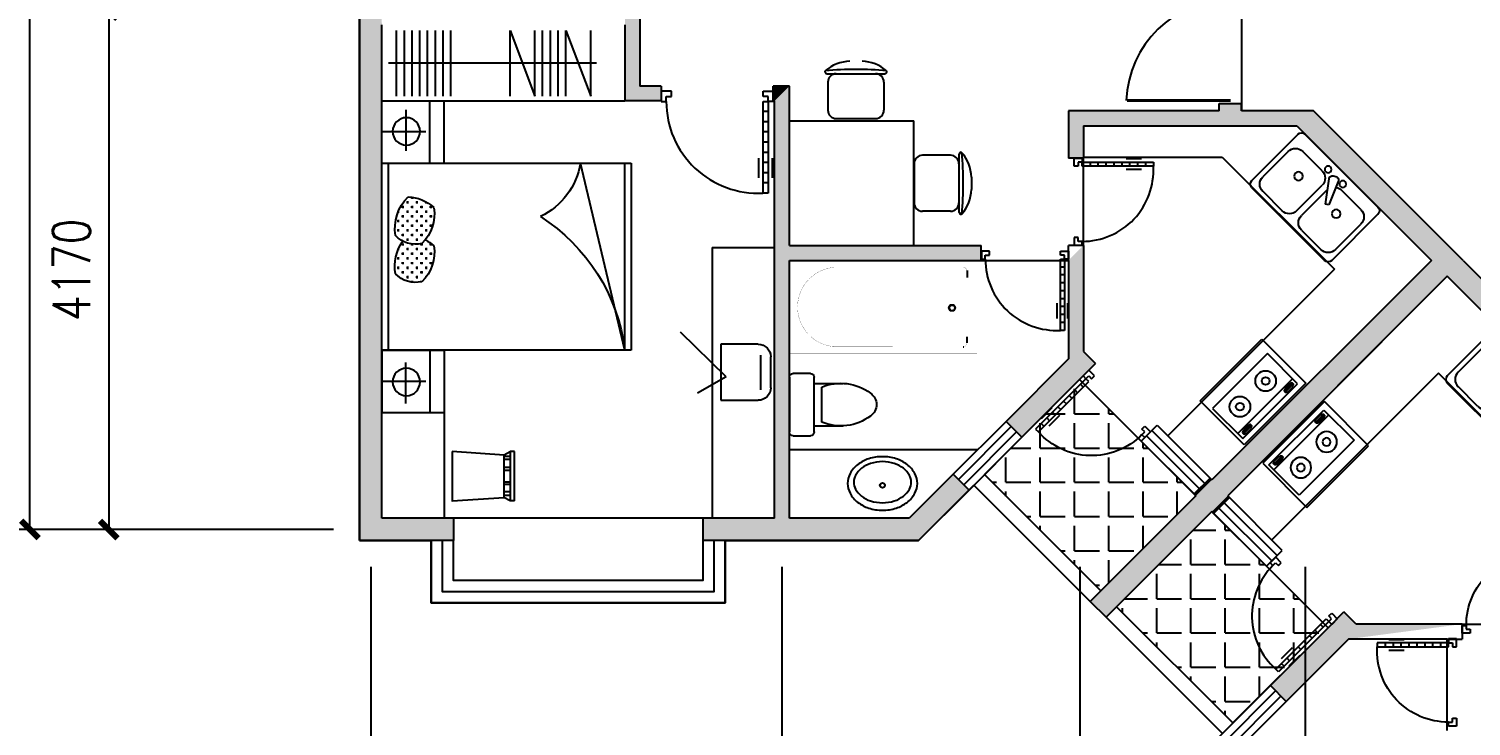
# Model space of a CAD drawing. Header units: millimetres. Extents: x 1254 to 38405, y 477 to 25328.
# Drawn here: x 17888 to 29464, y 12208 to 17807 of the extents above; entities that cross this region are included whole.
import ezdxf
from ezdxf.enums import TextEntityAlignment as Align

# ---------------------------------------------------------------- set-up
doc = ezdxf.new("R2010")
doc.units = ezdxf.units.MM
for name, color, linetype in [('BL', 7, 'Continuous'), ('DIM', 15, 'Continuous'), ('H', 13, 'Continuous'), ('J', 7, 'Continuous'), ('OA_FURNITURE', 7, 'Continuous'), ('PUB_H', 13, 'Continuous'), ('TOILET', 7, 'Continuous'), ('TOTHER', 7, 'Continuous'), ('W', 2, 'Continuous'), ('WALL', 4, 'Continuous'), ('WC', 10, 'Continuous'), ('WINDOW_TEXT', 7, 'Continuous'), ('轮廓线', 240, 'Continuous')]:
    doc.layers.add(name, color=color, linetype=linetype)
doc.styles.add('DIM_FONT', font='SIMPLEX.shx', dxfattribs={"width": 0.8})
doc.styles.add('SIMPLEX', font='SIMPLEX.SHX')
doc.styles.get("Standard").update_dxf_attribs({"font": 'arial.ttf'})
doc.dimstyles.new('DIMN', dxfattribs={"dimtxt": 300, "dimasz": 1, "dimexe": 250, "dimexo": 300, "dimgap": 150, "dimtad": 1, "dimdec": 0, "dimdsep": 46, "dimtxsty": 'DIM_FONT', "dimblk": '_DIMX', "dimblk1": 'ARCHTICK', "dimblk2": 'ARCHTICK', "dimcen": 0.1, "dimclrt": 7, "dimadec": 0, "dimazin": 0, "dimtfac": 1, "dimtdec": 0, "dimtix": 1, "dimtmove": 2, "dimatfit": 3, "dimldrblk": '_DIMX', "dimfxl": 1, "dimtolj": 1, "dimtzin": 0, "dimarcsym": 0})

# ---------------------------------------------------------------- blocks, each defined once
blk = doc.blocks.new('_DIMX')
at = {"const_width": 50}
blk.add_lwpolyline([(-70, -70), (70, 70)], dxfattribs=at)
blk = doc.blocks.new('*D38')
at = {"layer": 'DEFPOINTS', "color": 0, "transparency": 16777216}
for p in [(26322, 13787), (28132, 13787), (26322, 4852)]:
    blk.add_point(p, dxfattribs=at)
at = {"layer": 'DIM', "color": 0, "lineweight": -2, "transparency": 16777216}
for p, q in [((26322, 13487), (26322, 4602)), ((28132, 13487), (28132, 4602)), ((28131, 4852), (26323, 4852))]:
    blk.add_line(p, q, dxfattribs=at)
at = {"layer": 'DIM', "color": 0, "lineweight": -2, "transparency": 16777216, "rotation": 180}
blk.add_blockref('_DIMX', (26322, 4852), dxfattribs=at)
at = {"layer": 'DIM', "color": 0, "lineweight": -2, "transparency": 16777216}
blk.add_blockref('_DIMX', (28132, 4852), dxfattribs=at)
at = {"layer": 'DIM', "color": 7, "transparency": 16777216, "insert": (27227, 5152), "char_height": 300, "attachment_point": 5, "style": 'DIM_FONT'}
blk.add_mtext('\\A1;1810', dxfattribs=at)
blk = doc.blocks.new('_ARCHTICK')
at = {"color": 0, "linetype": 'ByBlock', "const_width": 0.15}
blk.add_lwpolyline([(-0.5, -0.5), (0.5, 0.5)], dxfattribs=at)
blk = doc.blocks.new('*D39')
at = {"layer": 'DEFPOINTS', "color": 0, "transparency": 16777216}
for p in [(23932, 13787), (26322, 13787), (23932, 4852)]:
    blk.add_point(p, dxfattribs=at)
at = {"layer": 'DIM', "color": 0, "lineweight": -2, "transparency": 16777216}
for p, q in [((23932, 13487), (23932, 4602)), ((26322, 13487), (26322, 4602)), ((26321, 4852), (23933, 4852))]:
    blk.add_line(p, q, dxfattribs=at)
at = {"layer": 'DIM', "color": 0, "lineweight": -2, "transparency": 16777216, "rotation": 180}
blk.add_blockref('_DIMX', (23932, 4852), dxfattribs=at)
at = {"layer": 'DIM', "color": 0, "lineweight": -2, "transparency": 16777216}
blk.add_blockref('_DIMX', (26322, 4852), dxfattribs=at)
at = {"layer": 'DIM', "color": 7, "transparency": 16777216, "insert": (25127, 5152), "char_height": 300, "attachment_point": 5, "style": 'DIM_FONT'}
blk.add_mtext('\\A1;2390', dxfattribs=at)
blk = doc.blocks.new('*D40')
at = {"layer": 'DEFPOINTS', "color": 0, "transparency": 16777216}
for p in [(20632, 13787), (23932, 13787), (20632, 4852)]:
    blk.add_point(p, dxfattribs=at)
at = {"layer": 'DIM', "color": 0, "lineweight": -2, "transparency": 16777216}
for p, q in [((20632, 13487), (20632, 4602)), ((23932, 13487), (23932, 4602)), ((23931, 4852), (20633, 4852))]:
    blk.add_line(p, q, dxfattribs=at)
at = {"layer": 'DIM', "color": 0, "lineweight": -2, "transparency": 16777216, "rotation": 180}
blk.add_blockref('_DIMX', (20632, 4852), dxfattribs=at)
at = {"layer": 'DIM', "color": 0, "lineweight": -2, "transparency": 16777216}
blk.add_blockref('_DIMX', (23932, 4852), dxfattribs=at)
at = {"layer": 'DIM', "color": 7, "transparency": 16777216, "insert": (22282, 5152), "char_height": 300, "attachment_point": 5, "style": 'DIM_FONT'}
blk.add_mtext('\\A1;3300', dxfattribs=at)
blk = doc.blocks.new('M_E28MVF')
at = {"color": 0, "linetype": 'ByBlock'}
for p, q in [((0, 413), (0, -413)), ((564, 454), (41, 454)), ((193, 413), (482, 413)), ((606, -413), (606, 413)), ((110, 110), (110, 330)), ((564, 330), (564, 110)), ((65, -3), (76, 16)), ((280, -98), (118, 24)), ((482, 28), (193, 28)), ((79, -42), (266, -122)), ((110, -330), (110, -110)), ((194, -28), (482, -28)), ((266, -122), (280, -98)), ((564, -110), (564, -330)), ((41, -454), (564, -454)), ((482, -413), (193, -413))]:
    blk.add_line(p, q, dxfattribs=at)
for centre, radius in [((275, 213), 34.4), ((69, 83), 27.5), ((69, -83), 27.5), ((275, -213), 34.4)]:
    blk.add_circle(centre, radius, dxfattribs=at)
for centre, radius, start, end in [((41, 413), 41.3, 90, 180), ((193, 330), 82.6, 90, 180), ((482, 330), 82.6, 0, 90), ((564, 413), 41.3, 0, 90), ((100, 3), 27.5, 50.5377, 150), ((193, 110), 82.6, 180, 270), ((482, 110), 82.6, 270, 0), ((89, -16), 27.5, 150, 249.4623), ((193, -110), 82.6, 146.607, 180), ((482, -110), 82.6, 0, 90), ((193, -330), 82.6, 180, 270), ((482, -330), 82.6, 270, 0), ((41, -413), 41.3, 180, 270), ((564, -413), 41.3, 270, 0)]:
    blk.add_arc(centre, radius, start, end, dxfattribs=at)
at = {"style": 'DIM_FONT', "width": 0.8, "flags": 9}
for tag in ['XSIZE', 'YSIZE']:
    blk.add_attdef(tag, (0, 0), '', height=0.5, dxfattribs=at)
blk = doc.blocks.new('*X9')
at = {"color": 0}
for p, q in [((284933, 2325), (284944, 2325)), ((284934, 2316), (284934, 2326)), ((285000, 2325), (285019, 2325)), ((285009, 2316), (285009, 2334)), ((285075, 2325), (285094, 2325)), ((285084, 2316), (285084, 2334)), ((285234, 2316), (285234, 2323)), ((285240, 2325), (285244, 2325)), ((285300, 2325), (285319, 2325)), ((285309, 2316), (285309, 2334)), ((285375, 2325), (285394, 2325)), ((285384, 2316), (285384, 2334)), ((285450, 2325), (285452, 2325)), ((285459, 2316), (285459, 2316)), ((284817, 2212), (284831, 2212)), ((284822, 2203), (284822, 2222)), ((284850, 2250), (284869, 2250)), ((284859, 2241), (284859, 2259)), ((284888, 2288), (284906, 2288)), ((284888, 2212), (284906, 2212)), ((284897, 2278), (284897, 2297)), ((284897, 2203), (284897, 2222)), ((284925, 2250), (284944, 2250)), ((284934, 2241), (284934, 2259)), ((284962, 2288), (284981, 2288)), ((284962, 2212), (284981, 2212)), ((284972, 2278), (284972, 2297)), ((284972, 2203), (284972, 2222)), ((285000, 2250), (285019, 2250)), ((285009, 2241), (285009, 2259)), ((285038, 2288), (285056, 2288)), ((285038, 2212), (285056, 2212)), ((285047, 2278), (285047, 2297)), ((285047, 2203), (285047, 2222)), ((285075, 2250), (285094, 2250)), ((285084, 2241), (285084, 2259)), ((285112, 2288), (285131, 2288)), ((285112, 2212), (285131, 2212)), ((285122, 2278), (285122, 2297)), ((285122, 2203), (285122, 2222)), ((285150, 2250), (285169, 2250)), ((285159, 2241), (285159, 2259)), ((285188, 2288), (285206, 2288)), ((285188, 2212), (285206, 2212)), ((285197, 2278), (285197, 2297)), ((285197, 2203), (285197, 2222)), ((285225, 2250), (285244, 2250)), ((285234, 2241), (285234, 2259)), ((285262, 2288), (285281, 2288)), ((285262, 2212), (285281, 2212)), ((285272, 2278), (285272, 2297)), ((285272, 2203), (285272, 2222)), ((285300, 2250), (285319, 2250)), ((285309, 2241), (285309, 2259)), ((285338, 2288), (285356, 2288)), ((285338, 2212), (285356, 2212)), ((285347, 2278), (285347, 2297)), ((285347, 2203), (285347, 2222)), ((285375, 2250), (285394, 2250)), ((285384, 2241), (285384, 2259)), ((285412, 2288), (285431, 2288)), ((285412, 2212), (285431, 2212)), ((285422, 2278), (285422, 2297)), ((285422, 2203), (285422, 2222)), ((285450, 2250), (285469, 2250)), ((285459, 2241), (285459, 2259)), ((285488, 2212), (285500, 2212)), ((285497, 2203), (285497, 2222)), ((284850, 2175), (284869, 2175)), ((284856, 2100), (284869, 2100)), ((284859, 2166), (284859, 2184)), ((284859, 2094), (284859, 2109)), ((284888, 2138), (284906, 2138)), ((284897, 2128), (284897, 2147)), ((284925, 2175), (284944, 2175)), ((284925, 2100), (284944, 2100)), ((284934, 2166), (284934, 2184)), ((284934, 2091), (284934, 2109)), ((284962, 2138), (284981, 2138)), ((284972, 2128), (284972, 2147)), ((285000, 2175), (285019, 2175)), ((285000, 2100), (285019, 2100)), ((285009, 2166), (285009, 2184)), ((285009, 2091), (285009, 2109)), ((285038, 2138), (285056, 2138)), ((285047, 2128), (285047, 2147)), ((285075, 2175), (285094, 2175)), ((285075, 2100), (285094, 2100)), ((285084, 2166), (285084, 2184)), ((285084, 2091), (285084, 2109)), ((285112, 2138), (285131, 2138)), ((285122, 2128), (285122, 2147)), ((285150, 2175), (285169, 2175)), ((285150, 2100), (285151, 2100)), ((285159, 2166), (285159, 2184)), ((285159, 2106), (285159, 2109)), ((285163, 2100), (285169, 2100)), ((285188, 2138), (285206, 2138)), ((285197, 2128), (285197, 2147)), ((285225, 2175), (285244, 2175)), ((285225, 2100), (285244, 2100)), ((285234, 2166), (285234, 2184)), ((285234, 2091), (285234, 2109)), ((285262, 2138), (285281, 2138)), ((285272, 2128), (285272, 2147)), ((285300, 2175), (285319, 2175)), ((285300, 2100), (285319, 2100)), ((285309, 2166), (285309, 2184)), ((285309, 2091), (285309, 2109)), ((285338, 2138), (285356, 2138)), ((285347, 2128), (285347, 2147)), ((285375, 2175), (285394, 2175)), ((285375, 2100), (285394, 2100)), ((285384, 2166), (285384, 2184)), ((285384, 2091), (285384, 2109)), ((285412, 2138), (285431, 2138)), ((285422, 2128), (285422, 2147)), ((285450, 2175), (285469, 2175)), ((285450, 2100), (285458, 2100)), ((285459, 2166), (285459, 2184)), ((285459, 2101), (285459, 2109)), ((285488, 2138), (285497, 2138)), ((285497, 2138), (285497, 2147)), ((284888, 2062), (284906, 2062)), ((284897, 2053), (284897, 2072)), ((284962, 2062), (284981, 2062)), ((284972, 2053), (284972, 2072)), ((285038, 2062), (285056, 2062)), ((285047, 2053), (285047, 2072)), ((285188, 2062), (285206, 2062)), ((285197, 2053), (285197, 2072)), ((285262, 2062), (285281, 2062)), ((285272, 2053), (285272, 2072)), ((285338, 2062), (285356, 2062)), ((285347, 2053), (285347, 2072))]:
    blk.add_line(p, q, dxfattribs=at)
blk = doc.blocks.new('_C2ZTH')
for p, q in [((-500, 750), (-500, 1250)), ((0, 1250), (-500, 1250)), ((-385, 750), (-385, 1250)), ((-191, 1178), (-191, 849)), ((0, 750), (0, 1250)), ((-353, 1001), (2, 1001)), ((0, 750), (-500, 750)), ((0, -750), (-500, -750)), ((-500, -750), (-500, -1250)), ((-385, -750), (-385, -1250)), ((0, -750), (0, -1250)), ((-191, -1178), (-191, -849)), ((-353, -1001), (2, -1001)), ((0, -1250), (-500, -1250))]:
    blk.add_line(p, q)
for centre in [(-196, 1006), (-196, -1006)]:
    blk.add_circle(centre, 110)
at = {"layer": 'J'}
for p, q in [((-2000, 750), (-2000, -750)), ((0, 750), (-2000, 750)), ((-1950, -750), (-1594, 750)), ((-1950, -750), (-1950, 750)), ((-50, 750), (-50, -750)), ((0, -750), (0, 750)), ((-2000, -750), (0, -750))]:
    blk.add_line(p, q, dxfattribs=at)
for centre, radius, start, end in [((-1023, 844), 578, 189.3238, 244.457), ((-194, 156), 326, 92.7966, 133.2149), ((-458, 228), 354, 350.3657, 45.5224), ((-93, 341), 328, 170.9132, 225.9541), ((-468, -936), 1493, 122.587, 172.8499), ((-194, -151), 326, 118.3278, 133.2149), ((-270, 322), 222, 256.7256, 316.496), ((-458, -78), 354, 350.3657, 34.9896), ((-93, 35), 328, 170.9132, 225.9541), ((-270, 15), 222, 256.7256, 316.496)]:
    blk.add_arc(centre, radius, start, end, dxfattribs=at)
at = {"layer": 'J', "rotation": 270}
blk.add_blockref('*X9', (-2455, 285295), dxfattribs=at)
at = {"style": 'DIM_FONT', "width": 0.8, "flags": 9}
for tag in ['XSIZE', 'YSIZE']:
    blk.add_attdef(tag, (0, 0), '', height=0.5, dxfattribs=at)
blk = doc.blocks.new('M_A24LXR')
for p, q in [((-0.455, 0.071), (-0.455, 0.888)), ((-0.455, 0.888), (-0.41, 0.888)), ((-0.455, 0.797), (-0.41, 0.797)), ((-0.41, 0.888), (-0.41, 0.071)), ((-0.494, 0.753), (-0.494, 0.578)), ((-0.455, 0.707), (-0.41, 0.707)), ((-0.371, 0.753), (-0.371, 0.578)), ((-0.455, 0.616), (-0.41, 0.616)), ((-0.455, 0.525), (-0.41, 0.525)), ((-0.455, 0.434), (-0.41, 0.434)), ((-0.455, 0.343), (-0.41, 0.343)), ((-0.455, 0.253), (-0.41, 0.253)), ((-0.455, 0.162), (-0.41, 0.162)), ((-0.501, 0.071), (-0.455, 0.071)), ((-0.501, -0.02), (-0.501, 0.071)), ((-0.41, 0.071), (-0.455, 0.071)), ((-0.455, 0.071), (-0.455, 0.026)), ((-0.455, 0.026), (-0.41, 0.026)), ((-0.41, 0.026), (-0.41, -0.02)), ((0.453, 0.026), (0.407, 0.026)), ((0.407, 0.026), (0.407, -0.02)), ((0.498, 0.071), (0.453, 0.071)), ((0.453, 0.071), (0.453, 0.026)), ((0.498, -0.02), (0.498, 0.071)), ((-0.501, -0.02), (-0.501, -0.02)), ((-0.41, -0.02), (-0.501, -0.02)), ((0.407, -0.02), (0.498, -0.02)), ((0.498, -0.02), (0.498, -0.02))]:
    blk.add_line(p, q)
blk.add_arc((-0.364, 0.072), 0.817, 359.9115, 93.1848)
blk = doc.blocks.new('*D41')
at = {"layer": 'DEFPOINTS', "color": 0, "transparency": 16777216}
for p in [(20722, 17957), (18529, 13787), (20632, 13787)]:
    blk.add_point(p, dxfattribs=at)
at = {"layer": 'DIM', "color": 0, "lineweight": -2, "transparency": 16777216}
for p, q in [((20422, 17957), (18279, 17957)), ((18529, 17956), (18529, 13788)), ((20332, 13787), (18279, 13787))]:
    blk.add_line(p, q, dxfattribs=at)
for p, rotation in [((18529, 17957), 90), ((18529, 13787), 270)]:
    blk.add_blockref('_DIMX', p, dxfattribs=dict(at, rotation=rotation))
at = {"layer": 'DIM', "color": 7, "transparency": 16777216, "insert": (18229, 15872), "char_height": 300, "attachment_point": 5, "rotation": 90, "style": 'DIM_FONT'}
blk.add_mtext('\\A1;4170', dxfattribs=at)
blk = doc.blocks.new('M_C15')
at = {"linetype": 'Continuous'}
for p, q in [((-195, 500), (-195, 466)), ((-195, 500), (200, 500)), ((-195, 467), (-168, 416)), ((200, 466), (-195, 466)), ((-153, 467), (-153, 417)), ((-125, 467), (-125, 417)), ((-66, 467), (-66, 417)), ((-45, 467), (-45, 417)), ((47, 467), (47, 417)), ((71, 467), (71, 417)), ((135, 467), (135, 417)), ((159, 467), (159, 417)), ((173, 417), (199, 467)), ((200, 500), (200, 466)), ((-197, 1), (-168, 418)), ((-170, 418), (173, 418)), ((202, 1), (173, 418)), ((200, 0), (-200, 0))]:
    blk.add_line(p, q, dxfattribs=at)
at = {"width": 0.8, "flags": 9}
for tag in ['XSIZE', 'YSIZE']:
    blk.add_attdef(tag, (0, 0), '', height=0.5, dxfattribs=at)
blk = doc.blocks.new('_WBLK')
for p, q in [((-0.5, 0.5), (0.5, 0.5)), ((0.5, 0.167), (-0.5, 0.167)), ((0.5, -0.167), (-0.5, -0.167)), ((-0.5, -0.5), (0.5, -0.5))]:
    blk.add_line(p, q)
at = {"layer": 'WINDOW_TEXT', "style": 'SIMPLEX', "flags": 9}
blk.add_attdef('A', text='', height=1, dxfattribs=at).set_placement((0, 1.5), align=Align.MIDDLE)
blk = doc.blocks.new('*X19')
at = {"color": 0}
for p, q in [((229941, 4125), (229942, 4125)), ((229900, 3850), (229900, 4050)), ((229666, 3850), (229825, 3850)), ((229900, 3850), (230100, 3850)), ((230175, 3850), (230175, 3892)), ((230175, 3850), (230217, 3850)), ((229625, 3575), (229625, 3775)), ((229900, 3575), (229900, 3775)), ((230175, 3575), (230175, 3775)), ((230450, 3575), (230450, 3617)), ((229350, 3300), (229350, 3500)), ((229391, 3575), (229550, 3575)), ((229625, 3575), (229825, 3575)), ((229625, 3300), (229625, 3500)), ((229900, 3575), (230100, 3575)), ((229900, 3300), (229900, 3500)), ((230175, 3575), (230375, 3575)), ((230175, 3300), (230175, 3500)), ((230450, 3575), (230492, 3575)), ((230450, 3300), (230450, 3500)), ((229240, 3300), (229275, 3300)), ((229350, 3300), (229550, 3300)), ((229625, 3300), (229825, 3300)), ((229900, 3300), (230100, 3300)), ((230175, 3300), (230375, 3300)), ((230450, 3300), (230650, 3300)), ((230725, 3300), (230725, 3342)), ((230725, 3300), (230767, 3300)), ((229350, 3190), (229350, 3225)), ((229625, 3025), (229625, 3225)), ((229900, 3025), (229900, 3225)), ((230175, 3025), (230175, 3225)), ((230450, 3025), (230450, 3225)), ((230725, 3043), (230725, 3225)), ((229515, 3025), (229550, 3025)), ((229625, 3025), (229825, 3025)), ((229900, 3025), (230100, 3025)), ((230175, 3025), (230375, 3025)), ((230450, 3025), (230650, 3025)), ((229625, 2915), (229625, 2950)), ((229900, 2750), (229900, 2950)), ((230175, 2750), (230175, 2950)), ((230450, 2768), (230450, 2950)), ((229790, 2750), (229825, 2750)), ((229900, 2750), (230100, 2750)), ((229900, 2640), (229900, 2675)), ((230175, 2750), (230375, 2750)), ((230175, 2493), (230175, 2675)), ((230065, 2475), (230100, 2475))]:
    blk.add_line(p, q, dxfattribs=at)
blk = doc.blocks.new('_LV3')
for points in [[(280, -265, 0.12431), (260, -186, 0.105707), (198, -113, 0.086941), (110, -67, 0.077137), (0, -50, 0.077137), (-110, -67, 0.086941), (-198, -113, 0.105707), (-260, -186, 0.12431), (-280, -265, 0.12431), (-260, -344, 0.105707), (-198, -417, 0.086941), (-110, -463, 0.077137), (0, -480, 0.077137), (110, -463, 0.086941), (198, -417, 0.105707), (260, -344, 0.12431)], [(230, -275, 0.12431), (216, -220, 0.105707), (168, -163, 0.086941), (95, -125, 0.077137), (0, -110, 0.077137), (-95, -125, 0.086941), (-168, -163, 0.105707), (-216, -220, 0.12431), (-230, -275, 0.12431), (-216, -330, 0.105707), (-168, -387, 0.086941), (-95, -425, 0.077137), (0, -440, 0.077137), (95, -425, 0.086941), (168, -387, 0.105707), (216, -330, 0.12431)]]:
    blk.add_lwpolyline(points, format="xyb", close=True)
blk.add_circle((0, -250), 20)
blk = doc.blocks.new('M_C4')
for p, q in [((100, 250), (350, 250)), ((0, -150), (0, 150)), ((363, 169), (84, 169)), ((450, 150), (450, -150)), ((187, -107), (57, -336)), ((187, -107), (547, -475)), ((450, -150), (0, -150))]:
    blk.add_line(p, q)
for centre, start, end in [((100, 150), 90, 180), ((350, 150), 0, 90)]:
    blk.add_arc(centre, 100, start, end)
at = {"flags": 9}
for tag in ['XSIZE', 'YSIZE']:
    blk.add_attdef(tag, (0, 0), '', height=0.5, dxfattribs=at)
at = {"width": 0.8, "flags": 9}
for tag in ['YSIZE', 'XSIZE', 'XSIZE', 'YSIZE']:
    blk.add_attdef(tag, (225, -150), '', height=0.5, dxfattribs=at)
blk = doc.blocks.new('M_E24TTP')
at = {"layer": 'TOILET', "color": 7}
for p, q in [((-170, 200), (-170, 430)), ((170, 200), (170, 430)), ((-140, 260), (140, 260)), ((-250, 30), (-250, 170)), ((-220, 200), (220, 200)), ((250, 170), (250, 30)), ((220, 0), (-220, 0))]:
    blk.add_line(p, q, dxfattribs=at)
for centre, radius, start, end in [((0, 590), 110, 33.4509, 146.5491), ((227, 413), 398, 143.3619, 202.5495), ((-227, 413), 398, 337.4505, 36.6381), ((-220, 170), 30, 90, 180), ((220, 170), 30, 0, 90), ((-220, 30), 30, 180, 270), ((220, 30), 30, 270, 0)]:
    blk.add_arc(centre, radius, start, end, dxfattribs=at)
at = {"style": 'DIM_FONT', "width": 0.8, "flags": 9}
for tag in ['XSIZE', 'YSIZE']:
    blk.add_attdef(tag, (0, 0), '', height=0.5, dxfattribs=at)
blk = doc.blocks.new('M_E4')
for p, q in [((670, -80), (670, -137)), ((670, -86), (670, -97)), ((670, -663), (670, -614))]:
    blk.add_line(p, q)
at = {"const_width": 1.5}
for points in [[(-750, -750), (-750, 0)], [(-750, 0), (750, 0)], [(750, 0), (750, -750)], [(608, -56), (640, -56)], [(670, -90), (670, -656)], [(670, -663), (670, -655)], [(750, -750), (-750, -750)]]:
    blk.add_lwpolyline(points, dxfattribs=at)
for points in [[(-399, -56, 0.930688), (-388, -693, 0.930688)], [(670, -86, 0.414214), (640, -56, 0.414214)], [(670, -90, 0.041784), (670, -85, 0.412615)], [(640, -693, 0.414214), (670, -663, 0.414214)]]:
    blk.add_lwpolyline(points, format="xyb", dxfattribs=at)
at = {"const_width": 1.5, "flags": 128}
for points in [[(-399, -56), (608, -56)], [(-399, -694), (645, -692)]]:
    blk.add_lwpolyline(points, dxfattribs=at)
for radius in [25, 23]:
    blk.add_circle((550, -381), radius)
blk.add_arc((640, -663), 30, 270, 280.176)
at = {"width": 0.8, "flags": 9}
for tag in ['XSIZE', 'YSIZE']:
    blk.add_attdef(tag, (0, 0), '', height=0.5, dxfattribs=at)
blk = doc.blocks.new('M_E19')
for p, q in [((-323, -113), (-323, -456)), ((299, -113), (-323, -113)), ((299, -456), (299, -113)), ((-323, -400), (299, -400)), ((-323, -456), (299, -456)), ((-291, -422), (-291, -434)), ((-216, -432), (-280, -432)), ((-280, -432), (-280, -448)), ((-280, -448), (-216, -448)), ((-216, -448), (-216, -432)), ((-199, -423), (-199, -434)), ((182, -422), (182, -434)), ((193, -432), (193, -448)), ((257, -432), (193, -432)), ((193, -448), (257, -448)), ((257, -448), (257, -432)), ((274, -423), (274, -434))]:
    blk.add_line(p, q)
for points in [[(-199, -423, 0.259034), (-201, -420, 0.076276), (-213, -415, 0.036515), (-226, -412, 0.026615), (-245, -411, 0.026615), (-264, -412, 0.036515), (-277, -415, 0.076276), (-289, -420, 0.259034), (-291, -423, 0.078462), (-291, -424, 0.056762)], [(-199, -434, 0.259034), (-201, -430, 0.076276), (-213, -425, 0.036515), (-226, -423, 0.026615), (-245, -422, 0.026615), (-264, -423, 0.036515), (-277, -425, 0.076276), (-289, -430, 0.259034), (-291, -434, 0.259034), (-289, -437, 0.056762), (-280, -441, 0.036515)], [(-216, -443, 0.008736), (-213, -442, 0.076276), (-201, -437, 0.259034), (-199, -434, 0.259034)], [(274, -423, 0.259034), (272, -420, 0.076276), (260, -415, 0.036515), (247, -412, 0.026615), (228, -411, 0.026615), (209, -412, 0.036515), (196, -415, 0.076276), (184, -420, 0.259034), (182, -423, 0.078462), (182, -424, 0.056762)], [(274, -434, 0.259034), (272, -430, 0.076276), (260, -425, 0.036515), (247, -423, 0.026615), (228, -422, 0.026615), (209, -423, 0.036515), (196, -425, 0.076276), (184, -430, 0.259034), (182, -434, 0.259034), (184, -437, 0.056762), (193, -441, 0.036515)], [(257, -443, 0.008736), (260, -442, 0.076276), (272, -437, 0.259034), (274, -434, 0.259034)]]:
    blk.add_lwpolyline(points, format="xyb")
at = {"layer": 'TOTHER', "linetype": 'Continuous'}
for p, q in [((-350, 0), (350, 0)), ((-350, -500), (-350, 0)), ((350, 0), (350, -500)), ((350, -500), (-350, -500))]:
    blk.add_line(p, q, dxfattribs=at)
for centre, radius in [((-158, -259), 82.5), ((-158, -259), 31.6), ((134, -259), 82.5), ((134, -259), 31.6)]:
    blk.add_circle(centre, radius, dxfattribs=at)
at = {"width": 0.8, "flags": 9}
for tag in ['XSIZE', 'YSIZE']:
    blk.add_attdef(tag, (0, 0), '', height=0.5, dxfattribs=at)
blk = doc.blocks.new('M_A17ORW')
at = {"const_width": 0.02}
for points in [[(-0.481, -0.0014), (-0.481, -0.3084)], [(0.481, 0.0014), (0.481, -0.6906)]]:
    blk.add_lwpolyline(points, dxfattribs=at)
for centre, radius, start, end in [((-0.5008, -0.0026), 0.3067, 274.24917, 0.21013), ((0.5046, 0.0019), 0.6987, 180.27623, 268.06031)]:
    blk.add_arc(centre, radius, start, end)

msp = doc.modelspace()

# ---------------------------------------------------------------- linework, layer by layer
at = {"layer": 'BL'}
for p, q in [((26816.6, 14496.7), (26321.6, 14991.6)), ((25473.1, 14143.1), (26406.5, 13209.7)), ((25557.9, 14228), (26491.3, 13294.6)), ((27820.7, 13492.6), (28315.7, 12997.6)), ((27467.1, 12149.1), (26533.7, 13082.4)), ((27552, 12233.9), (26618.6, 13167.3))]:
    msp.add_line(p, q, dxfattribs=at)
at = {"layer": 'H'}
for p, q in [((27621.6, 18407.5), (27621.6, 17147.5)), ((26351.6, 16067.5), (26351.6, 16767.5)), ((25497.5, 15947.5), (26231.6, 15947.5)), ((29391.5, 13027.6), (30091.5, 13027.6)), ((29271.5, 12173.4), (29271.5, 12907.6))]:
    msp.add_line(p, q, dxfattribs=at)
for points in [[(27255, 14058.2), (26321.6, 14991.6), (25557.9, 14228), (26491.3, 13294.6)], [(27382.3, 13931), (28315.7, 12997.6), (27552, 12233.9), (26618.6, 13167.3)]]:
    msp.add_lwpolyline(points, close=True, dxfattribs=at)
at = {"layer": 'J'}
for p, q in [((20839.3, 17266.4), (20839.3, 17792.6)), ((20901.6, 17266.4), (20901.6, 17792.6)), ((20964, 17266.4), (20964, 17792.6)), ((21026.3, 17266.4), (21026.3, 17792.6)), ((21088.6, 17266.4), (21088.6, 17792.6)), ((21151, 17266.4), (21151, 17792.6)), ((21213.3, 17266.4), (21213.3, 17792.6)), ((21275.6, 17266.4), (21275.6, 17792.6)), ((21751.4, 17792.6), (21948.7, 17266.4)), ((21751.4, 17266.4), (21751.4, 17792.6)), ((21948.7, 17266.4), (21948.7, 17792.6)), ((22011.1, 17266.4), (22011.1, 17792.6)), ((22073.4, 17266.4), (22073.4, 17792.6)), ((22135.8, 17266.4), (22135.8, 17792.6)), ((22198.1, 17792.6), (22398.9, 17266.4)), ((22198.1, 17266.4), (22198.1, 17792.6)), ((22398.9, 17266.4), (22398.9, 17792.6)), ((20773.5, 17532.9), (22444, 17532.9)), ((20721.6, 17227.5), (22671.6, 17227.5)), ((23991.6, 17067.5), (24991.6, 17067.5)), ((24991.6, 16067.5), (24991.6, 17067.5)), ((23371.6, 16050.9), (23371.6, 13877.5)), ((23371.6, 16050.9), (23871.6, 16050.9)), ((21221.6, 14727.5), (21221.6, 13877.5))]:
    msp.add_line(p, q, dxfattribs=at)
at = {"layer": 'OA_FURNITURE', "color": 1}
for p, q in [((24295.8, 17445.9), (24755.8, 17445.9)), ((24300.8, 17378.4), (24300.8, 17153.4)), ((24750.8, 17378.4), (24750.8, 17153.4)), ((24368.3, 17085.9), (24683.3, 17085.9)), ((25285.5, 16791.6), (25060.5, 16791.6)), ((25353, 16796.6), (25353, 16336.6)), ((24993, 16724.1), (24993, 16409.1)), ((25453, 16616.2), (25453, 16517)), ((25285.5, 16341.6), (25060.5, 16341.6))]:
    msp.add_line(p, q, dxfattribs=at)
for centre, radius, start, end in [((24486, 17230.4), 315.6, 91.76514, 130.72654), ((24525.8, 14768), 2712.7, 84.8023, 95.1977), ((24565.7, 17230.4), 315.6, 49.27346, 88.23486), ((24286.6, 17462), 10, 130.72654, 202.66999), ((24295.8, 17465.9), 20, 202.66999, 270), ((24368.3, 17378.4), 67.5, 90, 180), ((24683.3, 17378.4), 67.5, 0, 90), ((24755.8, 17465.9), 20, 270, 337.33001), ((24765.1, 17462), 10, 337.33001, 49.27346), ((24368.3, 17153.4), 67.5, 180, 270), ((24683.3, 17153.4), 67.5, 270, 0), ((25060.5, 16724.1), 67.5, 90, 180), ((25285.5, 16724.1), 67.5, 0, 90), ((25373, 16796.6), 20, 112.66999, 180), ((25369.1, 16805.8), 10, 40.72654, 112.66999), ((22675.1, 16566.6), 2712.7, 354.8023, 5.1977), ((25137.5, 16606.4), 315.6, 1.76514, 40.72654), ((25137.5, 16526.7), 315.6, 319.27346, 358.23486), ((25060.5, 16409.1), 67.5, 180, 270), ((25285.5, 16409.1), 67.5, 270, 0), ((25373, 16336.6), 20, 180, 247.33001), ((25369.1, 16327.4), 10, 247.33001, 319.27346)]:
    msp.add_arc(centre, radius, start, end, dxfattribs=at)
at = {"layer": 'PUB_H'}
for points in [[(20541.6, 13697.5), (20541.6, 21977.5), (20721.6, 13877.5), (20721.6, 17837.5)], [(22671.6, 18557.5), (22791.6, 18437.5), (22671.6, 17957.5), (22791.6, 17347.5)], [(22671.6, 17227.5), (22671.6, 17837.5), (22791.6, 17347.5), (22671.6, 17957.5)], [(22961.6, 17227.5), (22671.6, 17227.5), (22961.6, 17347.5), (22791.6, 17347.5)], [(23861.6, 17227.5), (23861.6, 17347.5), (23871.6, 17227.5), (23991.6, 17347.5)], [(23991.6, 17347.5), (23991.6, 16067.5), (23871.6, 17227.5), (23871.6, 13877.5)], [(26231.6, 17147.5), (26351.6, 17027.5), (26231.6, 16767.5), (26351.6, 16767.5)], [(27621.6, 17147.5), (26351.6, 17027.5), (27441.6, 17147.5), (26231.6, 17147.5)], [(28198.9, 17147.5), (28064.3, 17027.5), (27621.6, 17147.5), (26351.6, 17027.5)], [(27441.6, 17207.5), (27621.6, 17207.5), (27441.6, 17147.5), (27621.6, 17147.5)], [(29271.6, 15820.3), (29144.3, 15947.5), (28198.9, 17147.5), (28064.3, 17027.5)], [(30351.5, 14740.3), (29271.6, 15820.3), (30471.5, 14874.9), (28198.9, 17147.5)], [(23991.6, 16067.5), (23991.6, 15947.5), (23871.6, 13877.5), (23991.6, 13877.5)], [(25531.6, 15947.5), (23991.6, 15947.5), (25531.6, 16067.5), (23991.6, 16067.5)], [(26351.6, 16067.5), (26351.6, 15216.2), (26231.6, 15947.5), (26231.6, 15156.2)], [(27509.6, 14058.2), (27382.3, 14185.5), (29271.6, 15820.3), (29144.3, 15947.5)], [(26448.9, 15118.9), (26231.6, 15156.2), (26351.6, 15216.2)], [(25730.7, 14655.3), (26231.6, 15156.2), (25858, 14528), (26448.9, 15118.9)], [(25306.5, 14231), (25433.7, 14103.8), (24952.9, 13877.5), (25027.5, 13697.5)], [(27240.9, 14072.4), (27368.1, 14199.7), (27255, 14058.2), (27382.3, 14185.5)], [(27382.3, 13931), (27255, 14058.2), (27509.6, 14058.2), (27382.3, 14185.5)], [(26406.5, 13209.7), (27255, 14058.2), (26533.7, 13082.4), (27382.3, 13931)], [(27396.4, 13916.8), (27382.3, 13931), (27523.7, 14044.1), (27509.6, 14058.2)], [(21296.6, 13877.5), (21296.6, 13697.5), (20721.6, 13877.5), (20541.6, 13697.5)], [(23991.6, 13877.5), (23296.6, 13697.5), (23871.6, 13877.5), (23296.6, 13877.5)], [(25027.5, 13697.5), (23296.6, 13697.5), (24952.9, 13877.5), (23991.6, 13877.5)], [(27979.3, 12406.7), (27852.1, 12534), (28480.2, 12907.6), (28442.9, 13124.9)], [(28442.9, 13124.9), (28540.2, 13027.6), (28480.2, 12907.6)], [(29391.5, 13027.6), (28480.2, 12907.6), (28540.2, 13027.6)]]:
    msp.add_solid(points, dxfattribs=at)
at = {"layer": 'W'}
msp.add_line((23296.6, 13877.5), (21296.6, 13877.5), dxfattribs=at)
for points in [[(23476.6, 13697.5), (23476.6, 13197.5), (21116.6, 13197.5), (21116.6, 13697.5)], [(23386.6, 13697.5), (23386.6, 13287.5), (21206.6, 13287.5), (21206.6, 13697.5)], [(23296.6, 13697.5), (23296.6, 13377.5), (21296.6, 13377.5), (21296.6, 13697.5)]]:
    msp.add_lwpolyline(points, dxfattribs=at)
at = {"layer": 'WALL'}
for p, q in [((20541.6, 13697.5), (20541.6, 21977.5)), ((22791.6, 18437.5), (22791.6, 17347.5)), ((20721.6, 13877.5), (20721.6, 17837.5)), ((22671.6, 17837.5), (22671.6, 17227.5)), ((22961.6, 17347.5), (22791.6, 17347.5)), ((22961.6, 17347.5), (22961.6, 17227.5)), ((23861.6, 17227.5), (23861.6, 17347.5)), ((23991.6, 17347.5), (23861.6, 17347.5)), ((23991.6, 17227.5), (23991.6, 17347.5)), ((22961.6, 17227.5), (22671.6, 17227.5)), ((23871.6, 17227.5), (23861.6, 17227.5)), ((23871.6, 13877.5), (23871.6, 17227.5)), ((23991.6, 16067.5), (23991.6, 17227.5)), ((27441.6, 17147.5), (26231.6, 17147.5)), ((26231.6, 17147.5), (26231.6, 16767.5)), ((27441.6, 17207.5), (27621.6, 17207.5)), ((27441.6, 17147.5), (27441.6, 17207.5)), ((27621.6, 17147.5), (27621.6, 17207.5)), ((28198.9, 17147.5), (27621.6, 17147.5)), ((29398.8, 15947.5), (28198.9, 17147.5)), ((26351.6, 17027.5), (26351.6, 16767.5)), ((26351.6, 17027.5), (28064.3, 17027.5)), ((28064.3, 17027.5), (29144.3, 15947.5)), ((26351.6, 16767.5), (26231.6, 16767.5)), ((23991.6, 16067.5), (25531.6, 16067.5)), ((25531.6, 15947.5), (25531.6, 16067.5)), ((26231.6, 15947.5), (26231.6, 16067.5)), ((26231.6, 16067.5), (26231.6, 16067.5)), ((26351.6, 16067.5), (26231.6, 16067.5)), ((26231.6, 16067.5), (26231.6, 16067.5)), ((26351.6, 16067.5), (26351.6, 15216.2)), ((23991.6, 13877.5), (23991.6, 15947.5)), ((23991.6, 15947.5), (25531.6, 15947.5)), ((26231.6, 15947.5), (26231.6, 15947.5)), ((26231.6, 15947.5), (26231.6, 15156.2)), ((29144.3, 15947.5), (27382.3, 14185.5)), ((29398.8, 15947.5), (30471.5, 14874.9)), ((29271.6, 15820.3), (27509.6, 14058.2)), ((29271.6, 15820.3), (28221.8, 14770.5)), ((30351.5, 14740.3), (29271.6, 15820.3)), ((26351.6, 15216.2), (26448.9, 15118.9)), ((26231.6, 15156.2), (25730.7, 14655.3)), ((26321.6, 14991.6), (26448.9, 15118.9)), ((25858, 14528), (26321.6, 14991.6)), ((25730.7, 14655.3), (25858, 14528)), ((26816.6, 14496.7), (26943.9, 14623.9)), ((26816.6, 14496.7), (26943.9, 14623.9)), ((25306.5, 14231), (24952.9, 13877.5)), ((25306.5, 14231), (25433.7, 14103.8)), ((27240.9, 14072.4), (27368.1, 14199.7)), ((27368.1, 14199.7), (27382.3, 14185.5)), ((25027.5, 13697.5), (25433.7, 14103.8)), ((27255, 14058.2), (26406.5, 13209.7)), ((27240.9, 14072.4), (27255, 14058.2)), ((27396.4, 13916.8), (27523.7, 14044.1)), ((27523.7, 14044.1), (27509.6, 14058.2)), ((27382.3, 13931), (26533.7, 13082.4)), ((27396.4, 13916.8), (27382.3, 13931)), ((21296.6, 13877.5), (20721.6, 13877.5)), ((21296.6, 13877.5), (21296.6, 13697.5)), ((23871.6, 13877.5), (23296.6, 13877.5)), ((23296.6, 13877.5), (23296.6, 13697.5)), ((24952.9, 13877.5), (23991.6, 13877.5)), ((21296.6, 13697.5), (20541.6, 13697.5)), ((25027.5, 13697.5), (23296.6, 13697.5)), ((27820.7, 13492.6), (27948, 13619.8)), ((27820.7, 13492.6), (27948, 13619.8)), ((26406.5, 13209.7), (26533.7, 13082.4)), ((28315.7, 12997.6), (28442.9, 13124.9)), ((28540.2, 13027.6), (28442.9, 13124.9)), ((27852.1, 12534), (28315.7, 12997.6)), ((29391.5, 13027.6), (28540.2, 13027.6)), ((29391.5, 13027.6), (29391.5, 12907.6)), ((28480.2, 12907.6), (27979.3, 12406.7)), ((29271.5, 12907.6), (28480.2, 12907.6)), ((29271.5, 12907.6), (29271.5, 12907.6)), ((29271.5, 12907.6), (29391.5, 12907.6)), ((29391.5, 12907.6), (29391.5, 12907.6)), ((29391.5, 12907.6), (29391.5, 12907.6)), ((27979.3, 12406.7), (27852.1, 12534))]:
    msp.add_line(p, q, dxfattribs=at)
at = {"layer": 'WC'}
for p, q in [((26351.6, 16777.5), (27465.8, 16777.5)), ((27465.8, 16777.5), (28366.5, 15876.8)), ((28366.5, 15876.8), (27028.7, 14539.1)), ((29200.9, 15042.4), (27863.1, 13704.7)), ((30101.5, 14141.8), (29200.9, 15042.4)), ((25502.9, 14427.5), (23991.6, 14427.5))]:
    msp.add_line(p, q, dxfattribs=at)
at = {"layer": '轮廓线'}
for p, q in [((20541.6, 21977.5), (20541.6, 13697.5)), ((25027.5, 13697.5), (25473.1, 14143.1)), ((25473.1, 14143.1), (27467.1, 12149.1)), ((20541.6, 13697.5), (21116.6, 13697.5)), ((21116.6, 13697.5), (21116.6, 13197.5)), ((23476.6, 13197.5), (23476.6, 13697.5)), ((23476.6, 13697.5), (25027.5, 13697.5)), ((21116.6, 13197.5), (23476.6, 13197.5))]:
    msp.add_line(p, q, dxfattribs=at)

# ---------------------------------------------------------------- block references
at = {"layer": 'H', "xscale": -1}
for name, p, rotation in [('M_E28MVF', (28423.4, 16667.6), 44.99999999999744), ('M_E19', (28392, 14212.5), 224.9999999999992), ('*X19', (24190, -216943.8), 269.9999999999992)]:
    msp.add_blockref(name, p, dxfattribs=dict(at, rotation=rotation))
at = {"layer": 'H'}
for name, p, rotation in [('M_E28MVF', (29991.6, 15099.4), 225.0000000000017), ('M_E19', (27536.6, 15068), 45)]:
    msp.add_blockref(name, p, dxfattribs=dict(at, rotation=rotation))
msp.add_blockref('*X19', (-203619.8, 10865.9), dxfattribs=at)
at = {"layer": 'J', "xscale": -1}
msp.add_blockref('_C2ZTH', (20721.6, 15977.5), dxfattribs=at)
at = {"layer": 'J', "xscale": -1, "rotation": 270}
for name, p in [('M_C4', (23591.7, 14824.6)), ('M_C15', (21285, 14213.2))]:
    msp.add_blockref(name, p, dxfattribs=at)
at = {"layer": 'W'}
for name, p, xscale, yscale, zscale, rotation in [('M_A17ORW', (27531.6, 17807.5), 1200, 1200, 1200, 270), ('M_A24LXR', (23411.6, 17287.5), 900, 900, 900, 180), ('M_A24LXR', (26291.6, 16417.5), -700, -700, 700, 90), ('M_A24LXR', (26632.7, 14807.8), 700, -700, 700, 315), ('_WBLK', (25582.2, 14379.5), 600, 180.0000000000223, 600, 225), ('_WBLK', (27092.4, 14348.2), 600, 180.0000000000185, 600, 315), ('_WBLK', (27672.2, 13768.3), -600, 180.0000000000185, 600, 314.9999999999992), ('M_A24LXR', (28131.8, 13308.7), -700, -700, 700, 314.9999999999992), ('M_A24LXR', (29741.5, 12967.6), 700, -700, 700, 179.9999999999992), ('M_A24LXR', (29331.5, 12557.6), 700, -700, 700, 269.9999999999992), ('_WBLK', (27703.6, 12258.2), -600, 180.0000000000223, 600, 44.99999999999913)]:
    msp.add_blockref(name, p, dxfattribs=dict(at, xscale=xscale, yscale=yscale, zscale=zscale, rotation=rotation))
at = {"layer": 'W', "xscale": -700, "yscale": -700, "zscale": 700}
msp.add_blockref('M_A24LXR', (25881.6, 16007.5), dxfattribs=at)
at = {"layer": 'WC'}
msp.add_blockref('M_E4', (24747.5, 15947.5), dxfattribs=at)
at = {"layer": 'WC', "xscale": -1, "rotation": 270}
msp.add_blockref('M_E24TTP', (23991.6, 14790), dxfattribs=at)
at = {"layer": 'WC', "rotation": 180}
msp.add_blockref('_LV3', (24739.1, 13891.8), dxfattribs=at)

# ---------------------------------------------------------------- dimensions: what is measured, and where the dimension line sits
at = {"layer": 'DIM'}
msp.add_linear_dim(base=(17896.5, 21887.5), p1=(20331.6, 13787.5), p2=(20331.6, 21887.5), angle=90, dimstyle='DIMN', dxfattribs=at).render()
dim = msp.add_linear_dim(base=(18529.4, 13787.5), p1=(20721.6, 17957.5), p2=(20631.6, 13787.5), angle=90, dimstyle='DIMN', dxfattribs=at)
dim.commit()
dim.dimension.update_dxf_attribs({"geometry": '*D41', "text_midpoint": (18229.4, 15872.5)})
for base, p1, p2, picture, middle in [((20631.6, 4851.7), (23931.6, 13787.5), (20631.6, 13787.5), '*D40', (22281.6, 5151.7)), ((23931.6, 4851.7), (26321.6, 13787.5), (23931.6, 13787.5), '*D39', (25126.6, 5151.7)), ((26321.6, 4851.7), (28131.6, 13787.5), (26321.6, 13787.5), '*D38', (27226.6, 5151.7))]:
    dim = msp.add_linear_dim(base=base, p1=p1, p2=p2, dimstyle='DIMN', dxfattribs=at)
    dim.commit()
    dim.dimension.update_dxf_attribs({"geometry": picture, "text_midpoint": middle})

doc.saveas('drawing.dxf')
